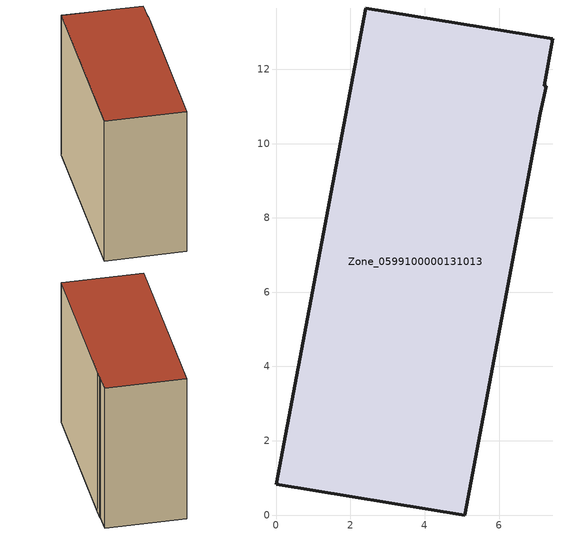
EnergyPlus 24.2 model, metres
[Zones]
Zone_0599100000131013
 floor ground (C_G): 7.21,11.56 7.27,11.55 7.12,10.82 5.08,0 0,0.83 2.41,13.65 7.45,12.82 z0
 wall outside (C_F): 7.27,11.55 7.21,11.56 7.45,12.82 2.41,13.65 0,0.83 5.08,0 7.12,10.82 7.27,11.55 z0:9.83
 roof outside (C_R): 0,0.83 5.08,0 7.12,10.82 7.27,11.55 7.21,11.56 7.45,12.82 2.41,13.65 z9.83
[BUILDING]
Pand.0599100000131013: North Axis=0; Terrain=City; Loads Convergence Tolerance Value=0.04; Temperature Convergence Tolerance Value=0.4; Solar Distribution=FullExterior; Maximum Number of Warmup Days=25; Minimum Number of Warmup Days=1
[Site:Location]
Rotterdam.The.Hague.AP_ZH_NLD Design_Conditions: Latitude=51.96; Longitude=4.45; Time Zone=1; Elevation=-4.5
[SITE:GROUNDTEMPERATURE:BUILDINGSURFACE]
18, 18, 18, 18, 18, 18, 18, 18, 18, 18, 18, 18
[MATERIAL] Thermal Absorptance=0.9; Solar Absorptance=0.7; Visible Absorptance=0.7
Name | Roughness | Thickness | Conductivity | Density | Specific Heat
G.TI.1946 | MediumSmooth | 0.15 | 1 | 540 | 1210
F.TI.1946 | Rough | 0.3 | 0.857143 | 1920 | 840
R.TI.1946 | MediumRough | 0.2 | 0.1 | 1500 | 1000
[CONSTRUCTION]
C_G: G.TI.1946
C_F: F.TI.1946
C_R: R.TI.1946
[ZONE]
Zone_0599100000131013: Type=1; Multiplier=1; Ceiling Height=Autocalculate; Volume=Autocalculate; Floor Area=autocalculate; Part of Total Floor Area=Yes
[ZONEINFILTRATION:DESIGNFLOWRATE]
Infil_Zone_0599100000131013: Zone or ZoneList or Space or SpaceList=Zone_0599100000131013; Schedule=AlwaysOn; Design Flow Rate Calculation Method=Flow/Area; Flow Rate per Floor Area=0.003; Constant Term Coefficient=1; Temperature Term Coefficient=0; Velocity Term Coefficient=0; Velocity Squared Term Coefficient=0
[HVACTEMPLATE:ZONE:IDEALLOADSAIRSYSTEM]
Zone_0599100000131013: Maximum Heating Supply Air Temperature=50; Minimum Cooling Supply Air Temperature=13; Maximum Heating Supply Air Humidity Ratio=0.0156; Minimum Cooling Supply Air Humidity Ratio=0.0077; Heating Limit=NoLimit; Cooling Limit=NoLimit; Dehumidification Control Type=ConstantSensibleHeatRatio; Cooling Sensible Heat Ratio=0.7; Dehumidification Setpoint=60; Humidification Control Type=None; Humidification Setpoint=30; Outdoor Air Method=None; Outdoor Air Flow Rate per Person=0.00944; Outdoor Air Flow Rate per Zone Floor Area=0; Outdoor Air Flow Rate per Zone=0; Demand Controlled Ventilation Type=None; Outdoor Air Economizer Type=NoEconomizer; Heat Recovery Type=None; Sensible Heat Recovery Effectiveness=0.7; Latent Heat Recovery Effectiveness=0.65
[ZONECONTROL:THERMOSTAT]
ThermostatControl_Zone_0599100000131013: Zone or ZoneList=Zone_0599100000131013; Control Type Schedule=DualSetpointControlType; Control 1=Thermostat_Zone_0599100000131013; Temperature Difference Between Cutout And Setpoint=0
[THERMOSTATSETPOINT:DUALSETPOINT]
Thermostat_Zone_0599100000131013: Heating Setpoint Temperature Schedule=HeatingSetpoint_Zone_0599100000131013; Cooling Setpoint Temperature Schedule=CoolingSetpoint_Zone_0599100000131013
[SCHEDULE:COMPACT]
HeatingSetpoint_Zone_0599100000131013: Through: 12/31, For: AllDays, Until: 24:00, 21
CoolingSetpoint_Zone_0599100000131013: Through: 12/31, For: AllDays, Until: 24:00, 24
DualSetpointControlType: Through: 12/31, For: AllDays, Until: 24:00, 4
AlwaysOn: Through: 12/31, For: AllDays, Until: 24:00, 1
